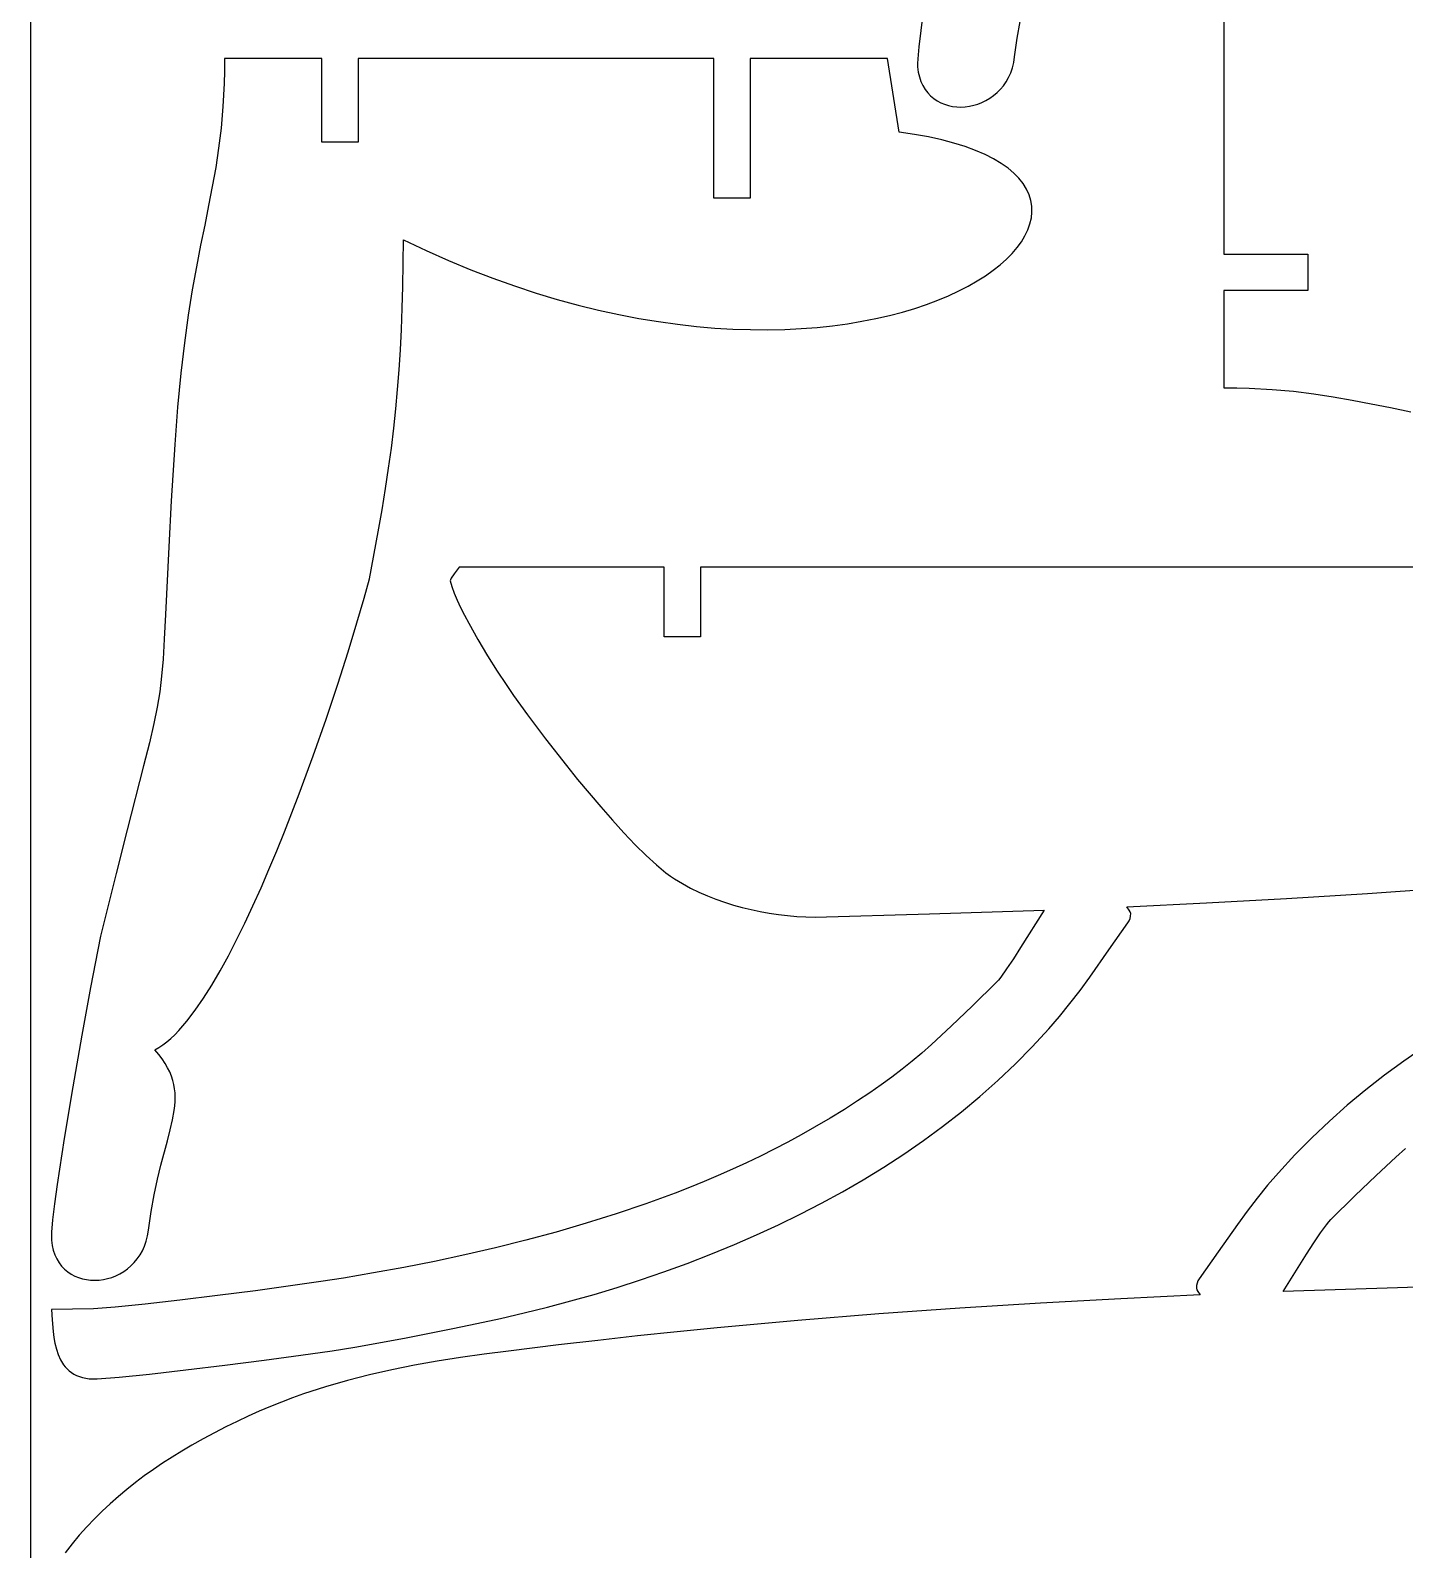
# Model space of a CAD drawing. Extents: x 378 to 958, y 20 to 900.
# Drawn here: x 378 to 476.3, y 185.4 to 294.1 of the extents above; entities that cross this region are included whole.
import ezdxf

# ---------------------------------------------------------------- set-up
doc = ezdxf.new("R2010")
doc.units = 0
doc.layers.get('0').update_dxf_attribs({"linetype": 'CONTINUOUS'})

msp = doc.modelspace()

# ---------------------------------------------------------------- linework, layer by layer
at = {"color": 0}
msp.add_line((378.0131, 900.108069), (378.0131, 20.108069), dxfattribs=at)
at = {"color": 4}
for p, q in [((463.381272, 303.507564), (463.379072, 278.085464)), ((441.879157, 295.454362), (441.689787, 294.066833)), ((448.595651, 293.510885), (448.811312, 294.72095)), ((441.689787, 294.066833), (441.552946, 292.911278)), ((448.410623, 292.181576), (448.595651, 293.510885)), ((441.552946, 292.911278), (441.477177, 292.032519)), ((391.894266, 292.07408), (391.886821, 291.156305)), ((398.868366, 292.07328), (391.894266, 292.07408)), ((398.868366, 286.07348), (398.868366, 292.07328)), ((426.890966, 292.07108), (401.468866, 292.07328)), ((401.468866, 292.07328), (401.468866, 286.07348)), ((426.890966, 282.07098), (426.890966, 292.07108)), ((439.320966, 292.07358), (429.490966, 292.07108)), ((429.490966, 292.07108), (429.490966, 282.07098)), ((440.157866, 286.79538), (439.320966, 292.07358)), ((441.477177, 292.032519), (441.464864, 291.710944)), ((441.464864, 291.710944), (441.471023, 291.475376)), ((441.471023, 291.475376), (441.51974, 291.098007)), ((448.125996, 291.047089), (448.249921, 291.401992)), ((448.249921, 291.401992), (448.345485, 291.780197)), ((448.345485, 291.780197), (448.410623, 292.181576)), ((391.864999, 290.278687), (391.781299, 288.629266)), ((391.886821, 291.156305), (391.864999, 290.278687)), ((441.51974, 291.098007), (441.599943, 290.747706)), ((441.599943, 290.747706), (441.709567, 290.424345)), ((441.709567, 290.424345), (441.846548, 290.127792)), ((441.846548, 290.127792), (442.008822, 289.857919)), ((447.387951, 289.863104), (447.604687, 290.123497)), ((447.604687, 290.123497), (447.801315, 290.407712)), ((447.801315, 290.407712), (447.975773, 290.715619)), ((447.975773, 290.715619), (448.125996, 291.047089)), ((442.008822, 289.857919), (442.194327, 289.614595)), ((442.194327, 289.614595), (442.400999, 289.397691)), ((442.400999, 289.397691), (442.626773, 289.207076)), ((442.626773, 289.207076), (442.869586, 289.042621)), ((442.869586, 289.042621), (443.127374, 288.904196)), ((446.074898, 288.923021), (446.361213, 289.062354)), ((446.361213, 289.062354), (446.63774, 289.226159)), ((446.63774, 289.226159), (446.902414, 289.414305)), ((446.902414, 289.414305), (447.153173, 289.626664)), ((447.153173, 289.626664), (447.387951, 289.863104)), ((391.781299, 288.629266), (391.649317, 287.096506)), ((443.127374, 288.904196), (443.398074, 288.791671)), ((443.398074, 288.791671), (443.679623, 288.704916)), ((443.679623, 288.704916), (443.969955, 288.643801)), ((443.969955, 288.643801), (444.267009, 288.608197)), ((444.267009, 288.608197), (444.568719, 288.597974)), ((444.568719, 288.597974), (444.873023, 288.613001)), ((444.873023, 288.613001), (445.177856, 288.653149)), ((445.177856, 288.653149), (445.481155, 288.718288)), ((445.481155, 288.718288), (445.780857, 288.808289)), ((445.780857, 288.808289), (446.074898, 288.923021)), ((391.649317, 287.096506), (391.475202, 285.651096)), ((401.468866, 286.07348), (398.868366, 286.07348)), ((441.240497, 286.638901), (440.157866, 286.79538)), ((442.253127, 286.456555), (441.240497, 286.638901)), ((443.19663, 286.249648), (442.253127, 286.456555)), ((444.071878, 286.019488), (443.19663, 286.249648)), ((444.879746, 285.767382), (444.071878, 286.019488)), ((445.621105, 285.494637), (444.879746, 285.767382)), ((391.475202, 285.651096), (391.265105, 284.263722)), ((446.296828, 285.20256), (445.621105, 285.494637)), ((446.90779, 284.892459), (446.296828, 285.20256)), ((447.454862, 284.565641), (446.90779, 284.892459)), ((391.265105, 284.263722), (391.025177, 282.905073)), ((447.938917, 284.223413), (447.454862, 284.565641)), ((448.36083, 283.867081), (447.938917, 284.223413)), ((448.721472, 283.497954), (448.36083, 283.867081)), ((391.025177, 282.905073), (390.761568, 281.545838)), ((449.021717, 283.117339), (448.721472, 283.497954)), ((449.262438, 282.726542), (449.021717, 283.117339)), ((449.444507, 282.326871), (449.262438, 282.726542)), ((390.761568, 281.545838), (390.480428, 280.156705)), ((429.490966, 282.07098), (426.890966, 282.07098)), ((449.568799, 281.919633), (449.444507, 282.326871)), ((449.636185, 281.506135), (449.568799, 281.919633)), ((449.647539, 281.087685), (449.636185, 281.506135)), ((449.505642, 280.241155), (449.603734, 280.665589)), ((449.603734, 280.665589), (449.647539, 281.087685)), ((390.480428, 280.156705), (390.187909, 278.708361)), ((448.894382, 278.966895), (449.150093, 279.390501)), ((449.150093, 279.390501), (449.354138, 279.81569)), ((449.354138, 279.81569), (449.505642, 280.241155)), ((390.187909, 278.708361), (389.89016, 277.171496)), ((404.651708, 275.759853), (404.698666, 279.09428)), ((404.698666, 279.09428), (406.321065, 278.327483)), ((406.321065, 278.327483), (407.927591, 277.615864)), ((448.231449, 278.129663), (448.587876, 278.54618)), ((448.587876, 278.54618), (448.894382, 278.966895)), ((389.89016, 277.171496), (389.593331, 275.516797)), ((407.927591, 277.615864), (409.517371, 276.958115)), ((446.871372, 276.918369), (447.372324, 277.31445)), ((447.372324, 277.31445), (447.825974, 277.71865)), ((447.825974, 277.71865), (448.231449, 278.129663)), ((463.379072, 278.085464), (469.378872, 278.085464)), ((469.378872, 278.085464), (469.378872, 275.484964)), ((409.517371, 276.958115), (411.08953, 276.35293)), ((411.08953, 276.35293), (412.643197, 275.799001)), ((445.093434, 275.791912), (445.731054, 276.155793)), ((445.731054, 276.155793), (446.323991, 276.531714)), ((446.323991, 276.531714), (446.871372, 276.918369)), ((389.593331, 275.516797), (389.303574, 273.714952)), ((404.608965, 274.199794), (404.651708, 275.759853)), ((412.643197, 275.799001), (414.177499, 275.295022)), ((414.177499, 275.295022), (415.691562, 274.839685)), ((442.921205, 274.785588), (443.687636, 275.105503)), ((443.687636, 275.105503), (444.412003, 275.44138)), ((444.412003, 275.44138), (445.093434, 275.791912)), ((463.379072, 275.484964), (463.378272, 268.510864)), ((469.378872, 275.484964), (463.379072, 275.484964)), ((404.55166, 272.695899), (404.608965, 274.199794)), ((415.691562, 274.839685), (417.184513, 274.431682)), ((417.184513, 274.431682), (418.655479, 274.069707)), ((418.655479, 274.069707), (420.103588, 273.752452)), ((439.452301, 273.691696), (440.378258, 273.934689)), ((440.378258, 273.934689), (441.265643, 274.198874)), ((441.265643, 274.198874), (442.113583, 274.482943)), ((442.113583, 274.482943), (442.921205, 274.785588)), ((389.303574, 273.714952), (389.027038, 271.73665)), ((420.103588, 273.752452), (421.527966, 273.478611)), ((421.527966, 273.478611), (422.92774, 273.246876)), ((422.92774, 273.246876), (424.302037, 273.055939)), ((424.302037, 273.055939), (425.649985, 272.904495)), ((425.649985, 272.904495), (426.97071, 272.791235)), ((426.97071, 272.791235), (428.263339, 272.714852)), ((431.963922, 272.693895), (433.135438, 272.75195)), ((433.135438, 272.75195), (434.274493, 272.840346)), ((434.274493, 272.840346), (435.380215, 272.957776)), ((435.380215, 272.957776), (436.451729, 273.102934)), ((436.451729, 273.102934), (437.488164, 273.274511)), ((437.488164, 273.274511), (438.488645, 273.471201)), ((438.488645, 273.471201), (439.452301, 273.691696)), ((389.027038, 271.73665), (388.769875, 269.552578)), ((404.478504, 271.23671), (404.55166, 272.695899)), ((428.263339, 272.714852), (429.527, 272.674039)), ((429.527, 272.674039), (430.760818, 272.667489)), ((430.760818, 272.667489), (431.963922, 272.693895)), ((404.388208, 269.810773), (404.478504, 271.23671)), ((388.769875, 269.552578), (388.538234, 267.133425)), ((404.279484, 268.406631), (404.388208, 269.810773)), ((404.151041, 267.01283), (404.279484, 268.406631)), ((463.378272, 268.510864), (464.296038, 268.50342)), ((464.296038, 268.50342), (465.173648, 268.481599)), ((465.173648, 268.481599), (466.823057, 268.397902)), ((466.823057, 268.397902), (468.355808, 268.265924)), ((468.355808, 268.265924), (469.801214, 268.091814)), ((469.801214, 268.091814), (471.188586, 267.881724)), ((471.188586, 267.881724), (472.547234, 267.641802)), ((472.547234, 267.641802), (473.906472, 267.378199)), ((473.906472, 267.378199), (475.295609, 267.097064)), ((388.538234, 267.133425), (388.338266, 264.44988)), ((404.001591, 265.617913), (404.151041, 267.01283)), ((475.295609, 267.097064), (476.743958, 266.804549)), ((403.829846, 264.210424), (404.001591, 265.617913)), ((388.338266, 264.44988), (388.091985, 260.441469)), ((403.634515, 262.778909), (403.829846, 264.210424)), ((403.41431, 261.311911), (403.634515, 262.778909)), ((403.167941, 259.797975), (403.41431, 261.311911)), ((388.091985, 260.441469), (387.909517, 257.147339)), ((402.894121, 258.225645), (403.167941, 259.797975)), ((402.258966, 254.85998), (402.894121, 258.225645)), ((387.909517, 257.147339), (387.672714, 252.301513)), ((408.676372, 255.697126), (408.311497, 255.200626)), ((423.351372, 255.697426), (408.676372, 255.697126)), ((423.351172, 250.698426), (423.351372, 255.697426)), ((425.950872, 255.697426), (425.950772, 250.698526)), ((505.627072, 255.698926), (425.950872, 255.697426)), ((401.878748, 253.462801), (402.258966, 254.85998)), ((408.062499, 254.792125), (408.048772, 254.718226)), ((408.048772, 254.718226), (408.166947, 254.299694)), ((408.118935, 254.905801), (408.062499, 254.792125)), ((408.311497, 255.200626), (408.118935, 254.905801)), ((408.166947, 254.299694), (408.332577, 253.836506)), ((401.366911, 251.70331), (401.878748, 253.462801)), ((408.332577, 253.836506), (408.540197, 253.335514)), ((408.540197, 253.335514), (408.784339, 252.803573)), ((387.672714, 252.301513), (387.586729, 250.549613)), ((408.784339, 252.803573), (409.059538, 252.247538)), ((409.059538, 252.247538), (409.360327, 251.674261)), ((400.735129, 249.638908), (401.366911, 251.70331)), ((409.360327, 251.674261), (410.01681, 250.503401)), ((387.586729, 250.549613), (387.501254, 249.111586)), ((410.01681, 250.503401), (410.710056, 249.345826)), ((425.950772, 250.698526), (423.351172, 250.698426)), ((387.501254, 249.111586), (387.400462, 247.88733)), ((399.995074, 247.327), (400.735129, 249.638908)), ((410.710056, 249.345826), (411.396336, 248.256367)), ((387.400462, 247.88733), (387.268528, 246.776742)), ((411.396336, 248.256367), (412.031918, 247.289856)), ((387.268528, 246.776742), (387.089627, 245.679722)), ((399.158416, 244.824989), (399.995074, 247.327)), ((412.031918, 247.289856), (412.573072, 246.501126)), ((387.089627, 245.679722), (386.847933, 244.496166)), ((412.573072, 246.501126), (413.567296, 245.125488)), ((386.847933, 244.496166), (386.527619, 243.125973)), ((398.236829, 242.190277), (399.158416, 244.824989)), ((413.567296, 245.125488), (414.854142, 243.417223)), ((414.854142, 243.417223), (416.350926, 241.505103)), ((386.527619, 243.125973), (386.112861, 241.469041)), ((386.112861, 241.469041), (384.936708, 236.894551)), ((397.241984, 239.480269), (398.236829, 242.190277)), ((416.350926, 241.505103), (417.152204, 240.512839)), ((417.152204, 240.512839), (417.97496, 239.517901)), ((396.185553, 236.752367), (397.241984, 239.480269)), ((417.97496, 239.517901), (418.808856, 238.536386)), ((418.808856, 238.536386), (419.643557, 237.58439)), ((384.936708, 236.894551), (384.143661, 233.776789)), ((419.643557, 237.58439), (420.468728, 236.67801)), ((395.637891, 235.399645), (396.185553, 236.752367)), ((420.468728, 236.67801), (421.274033, 235.833342)), ((421.274033, 235.833342), (422.049135, 235.066483)), ((395.079209, 234.063975), (395.637891, 235.399645)), ((422.049135, 235.066483), (422.7837, 234.39353)), ((384.143661, 233.776789), (383.192866, 229.97188)), ((394.510967, 232.752534), (395.079209, 234.063975)), ((422.7837, 234.39353), (423.467391, 233.830579)), ((423.467391, 233.830579), (423.786929, 233.595384)), ((393.934623, 231.472497), (394.510967, 232.752534)), ((423.786929, 233.595384), (424.089872, 233.393726)), ((424.089872, 233.393726), (424.657962, 233.054723)), ((424.657962, 233.054723), (425.238339, 232.740687)), ((425.238339, 232.740687), (425.830083, 232.451051)), ((473.639441, 232.347737), (479.434447, 232.761989)), ((393.351637, 230.231038), (393.934623, 231.472497)), ((425.830083, 232.451051), (426.432267, 232.18525)), ((426.432267, 232.18525), (427.043971, 231.942716)), ((427.043971, 231.942716), (427.66427, 231.722885)), ((427.66427, 231.722885), (428.29224, 231.52519)), ((428.29224, 231.52519), (428.92696, 231.349064)), ((456.440972, 231.404226), (462.121073, 231.671166)), ((462.121073, 231.671166), (467.861106, 231.9849)), ((467.861106, 231.9849), (473.639441, 232.347737)), ((428.92696, 231.349064), (429.567504, 231.193942)), ((429.567504, 231.193942), (430.212951, 231.059257)), ((430.212951, 231.059257), (430.862377, 230.944443)), ((430.862377, 230.944443), (431.514858, 230.848934)), ((431.514858, 230.848934), (432.169471, 230.772164)), ((432.169471, 230.772164), (432.825294, 230.713567)), ((432.825294, 230.713567), (433.481402, 230.672577)), ((433.481402, 230.672577), (434.136872, 230.648626)), ((434.136872, 230.648626), (442.327397, 230.886264)), ((442.327397, 230.886264), (450.516872, 231.153526)), ((450.516872, 231.153526), (448.84041, 228.480264)), ((456.605535, 231.166301), (456.440972, 231.404226)), ((456.516772, 230.249326), (456.605528, 230.399593)), ((456.605528, 230.399593), (456.669797, 230.564589)), ((456.676871, 231.04417), (456.605535, 231.166301)), ((456.669797, 230.564589), (456.706278, 230.737478)), ((456.711672, 230.911426), (456.676871, 231.04417)), ((456.706278, 230.737478), (456.711672, 230.911426)), ((383.039477, 229.296735), (382.836105, 228.315707)), ((383.192866, 229.97188), (383.039477, 229.296735)), ((392.763468, 229.035334), (393.351637, 230.231038)), ((455.155671, 228.309795), (456.516772, 230.249326)), ((382.836105, 228.315707), (382.313582, 225.615286)), ((392.171574, 227.89256), (392.763468, 229.035334)), ((448.84041, 228.480264), (448.322643, 227.679008)), ((453.786085, 226.374651), (455.155671, 228.309795)), ((391.577414, 226.809891), (392.171574, 227.89256)), ((448.322643, 227.679008), (447.837614, 226.956193)), ((390.982449, 225.794503), (391.577414, 226.809891)), ((447.110172, 226.009126), (445.386951, 224.321939)), ((447.250425, 226.163008), (447.110172, 226.009126)), ((447.421424, 226.37763), (447.250425, 226.163008)), ((447.837614, 226.956193), (447.421424, 226.37763)), ((453.084783, 225.420092), (453.786085, 226.374651)), ((382.313582, 225.615286), (381.693638, 222.229187)), ((390.388136, 224.853571), (390.982449, 225.794503)), ((452.365367, 224.48027), (453.084783, 225.420092)), ((389.207303, 223.223777), (389.795934, 223.99427)), ((389.795934, 223.99427), (390.388136, 224.853571)), ((445.386951, 224.321939), (443.864921, 222.852665)), ((451.622507, 223.559733), (452.365367, 224.48027)), ((388.623702, 222.549265), (388.914783, 222.874075)), ((388.914783, 222.874075), (389.207303, 223.223777)), ((443.864921, 222.852665), (442.457244, 221.548113)), ((450.850872, 222.663026), (451.622507, 223.559733)), ((381.693638, 222.229187), (381.044616, 218.51598)), ((387.477424, 221.516892), (387.760922, 221.733162)), ((387.760922, 221.733162), (388.046589, 221.977912)), ((388.046589, 221.977912), (388.334243, 222.250246)), ((388.334243, 222.250246), (388.623702, 222.549265)), ((449.673722, 221.388166), (450.850872, 222.663026)), ((386.917666, 221.17338), (387.196278, 221.329999)), ((387.191236, 220.841471), (386.917666, 221.17338)), ((387.43244, 220.518228), (387.191236, 220.841471)), ((387.196278, 221.329999), (387.477424, 221.516892)), ((441.769152, 220.940984), (441.077085, 220.355089)), ((442.457244, 221.548113), (441.769152, 220.940984)), ((448.459555, 220.159881), (449.673722, 221.388166)), ((477.652269, 221.335229), (476.245857, 220.363479)), ((387.64266, 220.202325), (387.43244, 220.518228)), ((387.823275, 219.892435), (387.64266, 220.202325)), ((387.975665, 219.587231), (387.823275, 219.892435)), ((388.10121, 219.285385), (387.975665, 219.587231)), ((440.370187, 219.783777), (439.637605, 219.220401)), ((441.077085, 220.355089), (440.370187, 219.783777)), ((447.209794, 218.977082), (448.459555, 220.159881)), ((476.245857, 220.363479), (474.867933, 219.351698)), ((381.044616, 218.51598), (380.434856, 214.834235)), ((388.20129, 218.985572), (388.10121, 219.285385)), ((388.277286, 218.686464), (388.20129, 218.985572)), ((388.330578, 218.386735), (388.277286, 218.686464)), ((438.868483, 218.65831), (438.051967, 218.090856)), ((439.637605, 219.220401), (438.868483, 218.65831)), ((445.92586, 217.838676), (447.209794, 218.977082)), ((474.867933, 219.351698), (473.519917, 218.298793)), ((388.362545, 218.085058), (388.330578, 218.386735)), ((388.344304, 217.155069), (388.368028, 217.470551)), ((388.374569, 217.780106), (388.362545, 218.085058)), ((388.368028, 217.470551), (388.374569, 217.780106)), ((437.177203, 217.51139), (436.233336, 216.913262)), ((438.051967, 218.090856), (437.177203, 217.51139)), ((444.609174, 216.743574), (445.92586, 217.838676)), ((473.519917, 218.298793), (472.203231, 217.203675)), ((388.183828, 216.15978), (388.304776, 216.83233)), ((388.304776, 216.83233), (388.344304, 217.155069)), ((435.20951, 216.289824), (434.094872, 215.634426)), ((436.233336, 216.913262), (435.20951, 216.289824)), ((443.261158, 215.690684), (444.609174, 216.743574)), ((472.203231, 217.203675), (470.919297, 216.065253)), ((387.813015, 214.669233), (388.016228, 215.442286)), ((388.016228, 215.442286), (388.183828, 216.15978)), ((434.094872, 215.634426), (433.144318, 215.095712)), ((441.883234, 214.678915), (443.261158, 215.690684)), ((470.919297, 216.065253), (469.669536, 214.882436)), ((380.434856, 214.834235), (379.9327, 211.542524)), ((387.343914, 212.913996), (387.813015, 214.669233)), ((431.208805, 214.065786), (430.224854, 213.573985)), ((432.182127, 214.57293), (431.208805, 214.065786)), ((433.144318, 215.095712), (432.182127, 214.57293)), ((440.476822, 213.707176), (441.883234, 214.678915)), ((469.669536, 214.882436), (468.455369, 213.654133)), ((475.671847, 213.494267), (476.359939, 214.101396)), ((429.230779, 213.097234), (428.227083, 212.635237)), ((430.224854, 213.573985), (429.230779, 213.097234)), ((439.043345, 212.774376), (440.476822, 213.707176)), ((468.455369, 213.654133), (467.278219, 212.379254)), ((474.26417, 212.189714), (475.671847, 213.494267)), ((386.864856, 210.80915), (387.100109, 211.910581)), ((387.100109, 211.910581), (387.343914, 212.913996)), ((427.214269, 212.1877), (426.192842, 211.754329)), ((428.227083, 212.635237), (427.214269, 212.1877)), ((436.10088, 211.02123), (437.584224, 211.879425)), ((437.584224, 211.879425), (439.043345, 212.774376)), ((467.278219, 212.379254), (466.506583, 211.482552)), ((472.74214, 210.720441), (474.26417, 212.189714)), ((379.9327, 211.542524), (379.743331, 210.154983)), ((386.649194, 209.599088), (386.864856, 210.80915)), ((424.126163, 210.928909), (422.031073, 210.156622)), ((425.163306, 211.334831), (424.126163, 210.928909)), ((426.192842, 211.754329), (425.163306, 211.334831)), ((434.594735, 210.198701), (436.10088, 211.02123)), ((466.506583, 211.482552), (465.763723, 210.562025)), ((379.743331, 210.154983), (379.60649, 208.999415)), ((422.031073, 210.156622), (419.911604, 209.435112)), ((433.06721, 209.410748), (434.594735, 210.198701)), ((465.763723, 210.562025), (465.044308, 209.62222)), ((471.018919, 209.033254), (472.74214, 210.720441)), ((379.60649, 208.999415), (379.530721, 208.12064)), ((386.464166, 208.26978), (386.649194, 209.599088)), ((417.771785, 208.762026), (415.615644, 208.135009)), ((419.911604, 209.435112), (417.771785, 208.762026)), ((429.953707, 207.934201), (431.519727, 208.656278)), ((431.519727, 208.656278), (433.06721, 209.410748)), ((464.343006, 208.667679), (462.97342, 206.732569)), ((465.044308, 209.62222), (464.343006, 208.667679)), ((470.291477, 208.086229), (470.707667, 208.664779)), ((470.707667, 208.664779), (470.878666, 208.879389)), ((470.878666, 208.879389), (471.018919, 209.033254)), ((379.530721, 208.12064), (379.518408, 207.799057)), ((379.518408, 207.799057), (379.524566, 207.56348)), ((379.524566, 207.56348), (379.573284, 207.18612)), ((386.303464, 207.490196), (386.399028, 207.868401)), ((386.399028, 207.868401), (386.464166, 208.26978)), ((413.447213, 207.551706), (411.27052, 207.009762)), ((415.615644, 208.135009), (413.447213, 207.551706)), ((428.370572, 207.243426), (429.953707, 207.934201)), ((469.806448, 207.363416), (470.291477, 208.086229)), ((379.573284, 207.18612), (379.653486, 206.835828)), ((379.653486, 206.835828), (379.76311, 206.512474)), ((379.76311, 206.512474), (379.900091, 206.215929)), ((385.65823, 206.2117), (385.854858, 206.495915)), ((385.854858, 206.495915), (386.029316, 206.803823)), ((386.029316, 206.803823), (386.179539, 207.135293)), ((386.179539, 207.135293), (386.303464, 207.490196)), ((409.089596, 206.506823), (406.908469, 206.040535)), ((411.27052, 207.009762), (409.089596, 206.506823)), ((424.995773, 205.893784), (426.677815, 206.545891)), ((426.677815, 206.545891), (428.370572, 207.243426)), ((462.97342, 206.732569), (461.612319, 204.793054)), ((467.612219, 203.888854), (469.288681, 206.562154)), ((469.288681, 206.562154), (469.806448, 207.363416)), ((379.900091, 206.215929), (380.062366, 205.946063)), ((380.062366, 205.946063), (380.247871, 205.702746)), ((380.247871, 205.702746), (380.454542, 205.485847)), ((380.454542, 205.485847), (380.680316, 205.295238)), ((384.691283, 205.314359), (384.955958, 205.502507)), ((384.955958, 205.502507), (385.206716, 205.714866)), ((385.206716, 205.714866), (385.441495, 205.951307)), ((385.441495, 205.951307), (385.65823, 206.2117)), ((404.73117, 205.608542), (402.561727, 205.208491)), ((406.908469, 206.040535), (404.73117, 205.608542)), ((423.322035, 205.284193), (424.995773, 205.893784)), ((380.680316, 205.295238), (380.923129, 205.130788)), ((380.923129, 205.130788), (381.180918, 204.992367)), ((381.180918, 204.992367), (381.451618, 204.879846)), ((381.451618, 204.879846), (381.733166, 204.793095)), ((381.733166, 204.793095), (382.023499, 204.731984)), ((382.023499, 204.731984), (382.320552, 204.696383)), ((382.320552, 204.696383), (382.622262, 204.686163)), ((382.622262, 204.686163), (382.926566, 204.701192)), ((382.926566, 204.701192), (383.231399, 204.741343)), ((383.231399, 204.741343), (383.534699, 204.806484)), ((383.534699, 204.806484), (383.834401, 204.896486)), ((383.834401, 204.896486), (384.128441, 205.011219)), ((384.128441, 205.011219), (384.414756, 205.150554)), ((384.414756, 205.150554), (384.691283, 205.314359)), ((396.62663, 204.282012), (394.104592, 203.94333)), ((398.787779, 204.588555), (396.62663, 204.282012)), ((400.404172, 204.838026), (398.787779, 204.588555)), ((402.561727, 205.208491), (400.404172, 204.838026)), ((419.98982, 204.180922), (421.654188, 204.714209)), ((421.654188, 204.714209), (423.322035, 205.284193)), ((461.422813, 204.304958), (461.417419, 204.131054)), ((461.459294, 204.477841), (461.422813, 204.304958)), ((461.523563, 204.64283), (461.459294, 204.477841)), ((461.612319, 204.793054), (461.523563, 204.64283)), ((483.992219, 204.393854), (475.801694, 204.156129)), ((388.713325, 203.269271), (386.211833, 202.983759)), ((391.405535, 203.597439), (388.713325, 203.269271)), ((394.104592, 203.94333), (391.405535, 203.597439)), ((414.993472, 202.772139), (416.661874, 203.212797)), ((416.661874, 203.212797), (418.326519, 203.681421)), ((418.326519, 203.681421), (419.98982, 204.180922)), ((456.008018, 203.371247), (450.267984, 203.057536)), ((461.688119, 203.638154), (456.008018, 203.371247)), ((461.417419, 204.131054), (461.45222, 203.99821)), ((461.45222, 203.99821), (461.523556, 203.876054)), ((461.523556, 203.876054), (461.688119, 203.638154)), ((475.801694, 204.156129), (467.612219, 203.888854)), ((382.516472, 202.640426), (379.518372, 202.609026)), ((379.518372, 202.609026), (379.569235, 201.858074)), ((384.084926, 202.765834), (382.516472, 202.640426)), ((386.211833, 202.983759), (384.084926, 202.765834)), ((411.63575, 201.96308), (413.318901, 202.356536)), ((413.318901, 202.356536), (414.993472, 202.772139)), ((438.694644, 202.280466), (432.904597, 201.812487)), ((444.48965, 202.694713), (438.694644, 202.280466)), ((450.267984, 203.057536), (444.48965, 202.694713)), ((379.569235, 201.858074), (379.64076, 201.029259)), ((379.64076, 201.029259), (379.697003, 200.603626)), ((404.769096, 200.552505), (408.234056, 201.230962)), ((408.234056, 201.230962), (409.941606, 201.588858)), ((409.941606, 201.588858), (411.63575, 201.96308)), ((427.141141, 201.288464), (424.276143, 201.004716)), ((430.018193, 201.557625), (427.141141, 201.288464)), ((432.904597, 201.812487), (430.018193, 201.557625)), ((379.697003, 200.603626), (379.773691, 200.180093)), ((379.773691, 200.180093), (379.875916, 199.765851)), ((401.221572, 199.904426), (404.769096, 200.552505)), ((415.780519, 200.063054), (412.197743, 199.623637)), ((418.593128, 200.392299), (415.780519, 200.063054)), ((421.425904, 200.70609), (418.593128, 200.392299)), ((424.276143, 201.004716), (421.425904, 200.70609)), ((379.875916, 199.765851), (380.008772, 199.368089)), ((380.008772, 199.368089), (380.177351, 198.993995)), ((380.177351, 198.993995), (380.386747, 198.650758)), ((391.929985, 198.611776), (394.743026, 198.969305)), ((394.743026, 198.969305), (397.363686, 199.321158)), ((397.363686, 199.321158), (399.590393, 199.641482)), ((399.590393, 199.641482), (401.221572, 199.904426)), ((407.11754, 198.895538), (405.483496, 198.608806)), ((408.778091, 199.15598), (407.11754, 198.895538)), ((410.469906, 199.396544), (408.778091, 199.15598)), ((412.197743, 199.623637), (410.469906, 199.396544)), ((380.386747, 198.650758), (380.508343, 198.492957)), ((380.508343, 198.492957), (380.642052, 198.345567)), ((380.642052, 198.345567), (380.788512, 198.209486)), ((380.788512, 198.209486), (380.94836, 198.085612)), ((380.94836, 198.085612), (381.122231, 197.974845)), ((381.122231, 197.974845), (381.310762, 197.878082)), ((381.310762, 197.878082), (381.514591, 197.796222)), ((381.514591, 197.796222), (381.734353, 197.730164)), ((382.785472, 197.641926), (384.352306, 197.763646)), ((384.352306, 197.763646), (386.533052, 197.983095)), ((386.533052, 197.983095), (389.126136, 198.274422)), ((389.126136, 198.274422), (391.929985, 198.611776)), ((402.275894, 197.930841), (400.69282, 197.526788)), ((403.8712, 198.289377), (402.275894, 197.930841)), ((405.483496, 198.608806), (403.8712, 198.289377)), ((381.734353, 197.730164), (381.970686, 197.680807)), ((381.970686, 197.680807), (382.224226, 197.64905)), ((382.224226, 197.64905), (382.495609, 197.63579)), ((382.495609, 197.63579), (382.785472, 197.641926)), ((399.11722, 197.070808), (397.544336, 196.556493)), ((400.69282, 197.526788), (399.11722, 197.070808)), ((395.179693, 195.661621), (394.387683, 195.327219)), ((395.969409, 195.977433), (395.179693, 195.661621)), ((396.757425, 196.275457), (395.969409, 195.977433)), ((397.544336, 196.556493), (396.757425, 196.275457)), ((392.794397, 194.59944), (391.991933, 194.204461)), ((393.592782, 194.973425), (392.794397, 194.59944)), ((394.387683, 195.327219), (393.592782, 194.973425)), ((391.184795, 193.787688), (390.372389, 193.348319)), ((391.991933, 194.204461), (391.184795, 193.787688)), ((388.843394, 192.466102), (388.148825, 192.038)), ((389.554119, 192.885554), (388.843394, 192.466102)), ((390.372389, 193.348319), (389.554119, 192.885554)), ((387.470195, 191.600187), (386.807284, 191.151597)), ((388.148825, 192.038), (387.470195, 191.600187)), ((385.527754, 190.217841), (384.910699, 189.730548)), ((386.159877, 190.69117), (385.527754, 190.217841)), ((386.807284, 191.151597), (386.159877, 190.69117)), ((384.308494, 189.228229), (383.72092, 188.709819)), ((384.910699, 189.730548), (384.308494, 189.228229)), ((383.147761, 188.174257), (382.588799, 187.620479)), ((383.72092, 188.709819), (383.147761, 188.174257)), ((382.043816, 187.047422), (381.512594, 186.454024)), ((382.588799, 187.620479), (382.043816, 187.047422)), ((380.994915, 185.839222), (380.490563, 185.201953)), ((381.512594, 186.454024), (380.994915, 185.839222))]:
    msp.add_line(p, q, dxfattribs=at)

doc.saveas('drawing.dxf')
